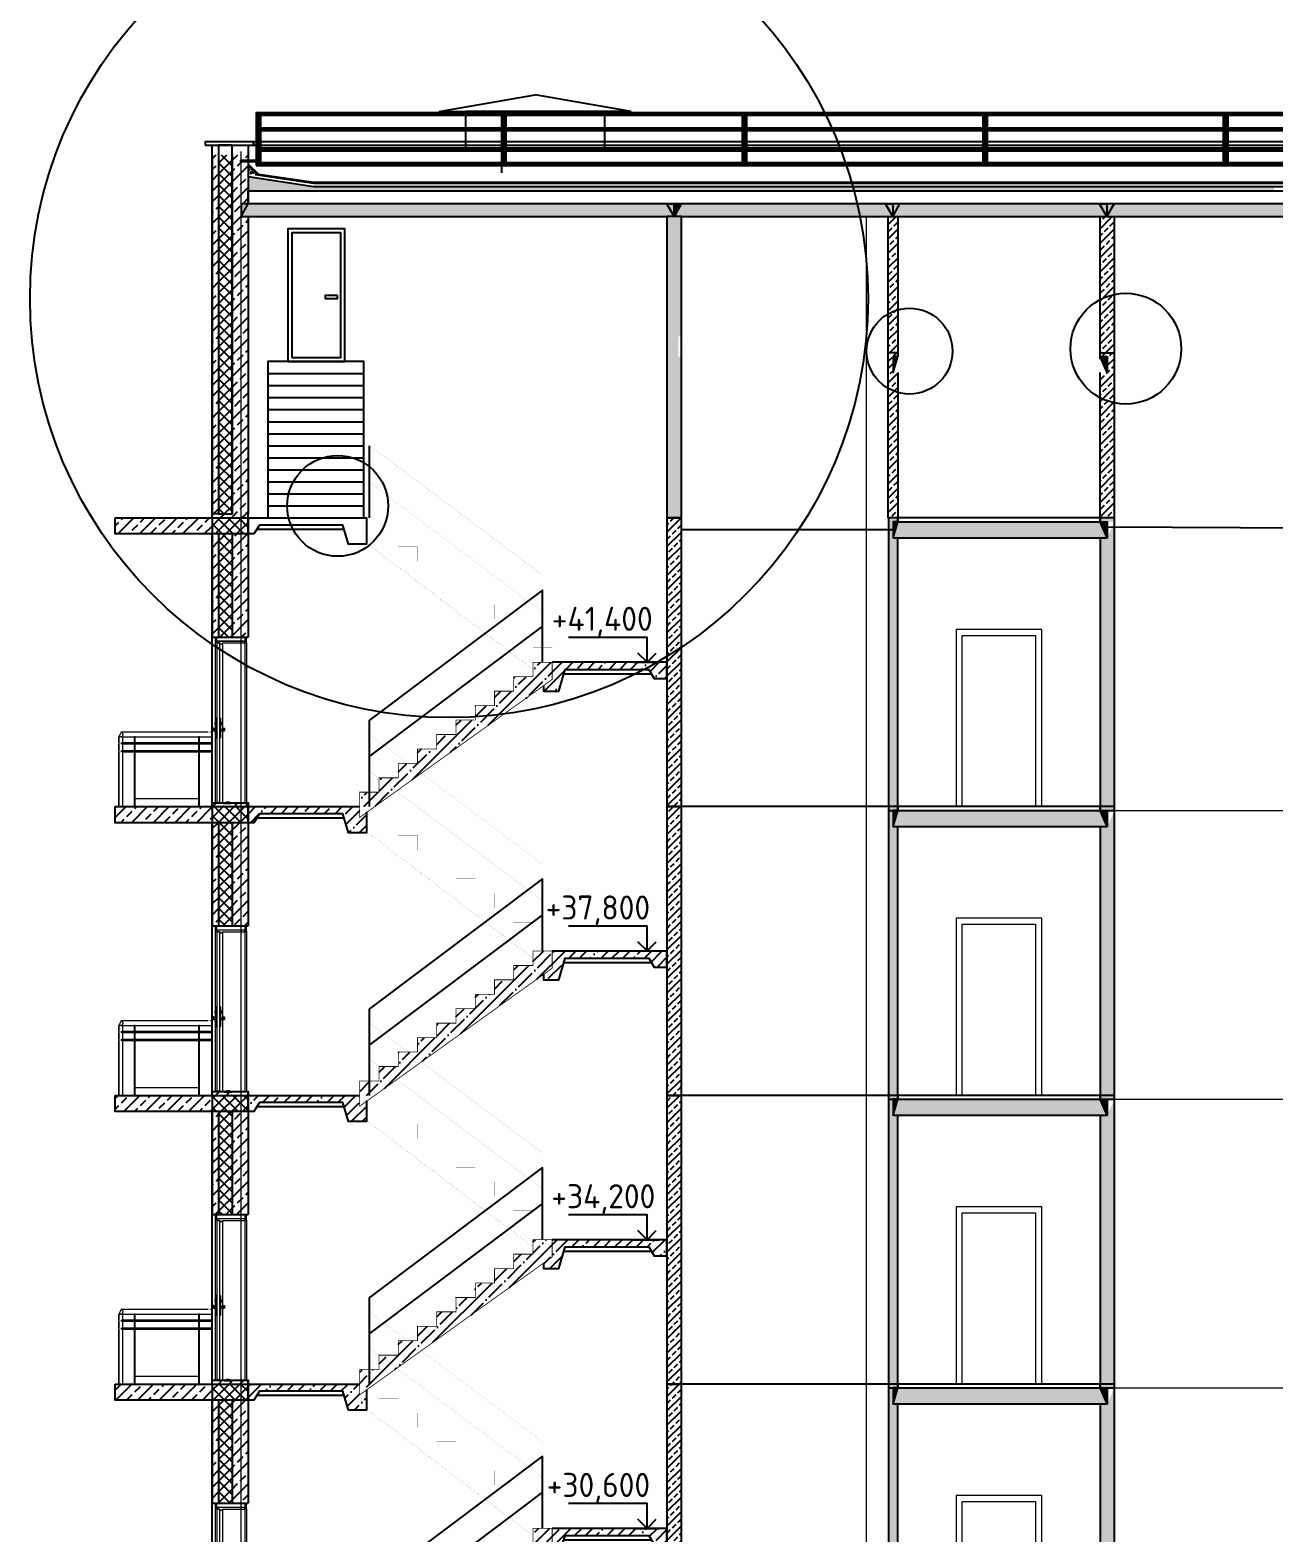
# Model space of a CAD drawing. Header units: millimetres. Extents: x -10163 to 1081624, y -5450 to 417560.
# Drawn here: x 369363 to 384873, y 86977 to 105717 of the extents above; entities that cross this region are included whole.
import ezdxf

# ---------------------------------------------------------------- set-up
doc = ezdxf.new("R2010")
doc.units = ezdxf.units.MM
doc.linetypes.add('Штрих-пунктир', pattern=[24, 20, -1.5, 1, -1.5])
for name, color, linetype in [('0разрез', 7, 'Continuous'), ('0шибки', 220, 'Continuous'), ('Выноски', 130, 'Continuous'), ('Кровля', 92, 'Continuous'), ('Оси 2', 253, 'Continuous'), ('Перекрытия', 100, 'Continuous'), ('разрез', 40, 'Continuous'), ('Стены1', 120, 'Continuous'), ('Фундаменты', 40, 'Continuous')]:
    doc.layers.add(name, color=color, linetype=linetype)
for name, color, linetype, lineweight in [('A-DOOR', 250, 'Continuous', 9), ('A-DOOR-FRAM', 250, 'Continuous', 18), ('Балясины', 7, 'Continuous', 9), ('Верхние поручни', 7, 'Continuous', 9), ('Ограждение', 7, 'Continuous', 9), ('Поручни', 250, 'Continuous', 18)]:
    doc.layers.add(name, color=color, linetype=linetype, lineweight=lineweight)
doc.layers.add('Двери', color=100, linetype='Continuous', plot=False)
doc.styles.add('ГОСТ', font='GOST Common.ttf', dxfattribs={"height": 400})
pattern_1 = [(45, (0, 119.926), (-11.22532015, 11.22532015), [])]

# ---------------------------------------------------------------- blocks, each defined once
blk = doc.blocks.new('Дверь-Наружная-Двойная-Полное остекление-Деревянный_фасад - 1500 x 2000 мм-347512-Сечение 0')
at = {"layer": 'A-DOOR'}
for p, q in [((-10994, 2071), (-10994, 2006)), ((-10974, 2071), (-10994, 2071)), ((-10974, 2025), (-10974, 2071)), ((-10624, 2071), (-10624, 2025)), ((-10604, 2071), (-10624, 2071)), ((-10604, 2006), (-10604, 2071)), ((-10994, 2006), (-10974, 2006)), ((-10994, 2006), (-10994, 1012)), ((-10974, 2006), (-10974, 2019)), ((-10624, 2019), (-10624, 2006)), ((-10624, 2006), (-10604, 2006)), ((-10604, 2006), (-10604, 0)), ((-11034, 937), (-11034, 939)), ((-11014, 939), (-11034, 939)), ((-11014, 939), (-11014, 937)), ((-10994, 1005), (-10994, 1012)), ((-10994, 1012), (-10984, 1012)), ((-10984, 1005), (-10994, 1005)), ((-10994, 997), (-10994, 1005)), ((-10994, 989), (-10994, 997)), ((-10994, 989), (-10984, 989)), ((-10994, 982), (-10994, 989)), ((-10984, 982), (-10994, 982)), ((-10994, 982), (-10994, 922)), ((-10974, 1064), (-10984, 1064)), ((-10984, 1039), (-10984, 1064)), ((-10984, 844), (-10984, 1039)), ((-10929, 1064), (-10939, 1064)), ((-10929, 1064), (-10929, 1039)), ((-10929, 1039), (-10929, 844)), ((-10929, 1012), (-10919, 1012)), ((-10929, 982), (-10919, 982)), ((-10919, 1012), (-10919, 982)), ((-10899, 937), (-10899, 939)), ((-10899, 939), (-10879, 939)), ((-10879, 939), (-10879, 937)), ((-11034, 927), (-11034, 937)), ((-11014, 937), (-11034, 937)), ((-11034, 914), (-11034, 927)), ((-11014, 927), (-11034, 927)), ((-11034, 906), (-11034, 914)), ((-11034, 914), (-11014, 914)), ((-11034, 906), (-11014, 906)), ((-11014, 937), (-11014, 927)), ((-11014, 927), (-11014, 914)), ((-10984, 922), (-11014, 922)), ((-11014, 914), (-11014, 912)), ((-11014, 912), (-11014, 914)), ((-11014, 912), (-11014, 911)), ((-11014, 911), (-11014, 912)), ((-11014, 910), (-11014, 909)), ((-11014, 909), (-11014, 910)), ((-11014, 908), (-11014, 907)), ((-11014, 907), (-11014, 907)), ((-11014, 906), (-10984, 906)), ((-10994, 907), (-10994, 0)), ((-10984, 819), (-10984, 844)), ((-10984, 819), (-10974, 819)), ((-10939, 819), (-10929, 819)), ((-10899, 922), (-10929, 922)), ((-10929, 906), (-10899, 906)), ((-10929, 844), (-10929, 819)), ((-10899, 927), (-10899, 937)), ((-10899, 937), (-10879, 937)), ((-10899, 914), (-10899, 927)), ((-10899, 927), (-10879, 927)), ((-10899, 912), (-10899, 914)), ((-10899, 914), (-10879, 914)), ((-10899, 914), (-10899, 912)), ((-10899, 911), (-10899, 912)), ((-10899, 912), (-10899, 911)), ((-10899, 909), (-10899, 910)), ((-10899, 910), (-10899, 909)), ((-10899, 907), (-10899, 908)), ((-10899, 907), (-10899, 907)), ((-10899, 906), (-10879, 906)), ((-10879, 937), (-10879, 927)), ((-10879, 927), (-10879, 914)), ((-10879, 914), (-10879, 906)), ((-10856, 15), (-10882, 0)), ((-10821, 15), (-10856, 15)), ((-10796, 0), (-10821, 15)), ((-10882, 0), (-10796, 0))]:
    blk.add_line(p, q, dxfattribs=at)
at = {"layer": 'A-DOOR', "lineweight": 18}
for p, q in [((-10974, 2000), (-10974, 15)), ((-10939, 2000), (-10974, 2000)), ((-10939, 15), (-10939, 2000)), ((-10974, 15), (-10939, 15))]:
    blk.add_line(p, q, dxfattribs=at)
at = {"layer": 'A-DOOR-FRAM'}
for p, q in [((-10974, 2019), (-10974, 2025)), ((-10974, 2025), (-10624, 2025)), ((-10624, 2019), (-10974, 2019)), ((-10974, 2019), (-10974, 2000)), ((-10974, 2000), (-10939, 2000)), ((-10939, 2000), (-10939, 1987)), ((-10939, 1987), (-10904, 1987)), ((-10904, 1987), (-10904, 2000)), ((-10904, 2000), (-10624, 2000)), ((-10624, 2025), (-10624, 2019)), ((-10624, 2000), (-10624, 2019))]:
    blk.add_line(p, q, dxfattribs=at)
at = {"layer": 'A-DOOR-FRAM', "lineweight": 9}
for p, q in [((-10904, 1987), (-10904, 922)), ((-10624, 2000), (-10624, 0)), ((-10904, 907), (-10904, 0)), ((-10974, 15), (-10974, 0)), ((-10939, 15), (-10939, 0))]:
    blk.add_line(p, q, dxfattribs=at)
blk = doc.blocks.new('Ограждение - 50 x 12 мм-319649-Сечение 0')
at = {"layer": 'Балясины'}
for p, q in [((-12146, 4400), (-12146, 4470)), ((-12101, 4470), (-12146, 4470)), ((-12146, 4300), (-12146, 4380)), ((-12096, 4470), (-12101, 4470)), ((-12101, 4470), (-12101, 3600)), ((-12096, 4400), (-12096, 4470)), ((-12096, 4300), (-12096, 4380)), ((-12146, 3600), (-12146, 4280)), ((-12096, 3600), (-12096, 4280))]:
    blk.add_line(p, q, dxfattribs=at)
blk = doc.blocks.new('Ограждение - 50 x 12 мм-V30-Сечение 0')
at = {"layer": 'Балясины'}
for p, q in [((-11942, 4470), (-11954, 4470)), ((-11954, 4470), (-11954, 3600)), ((-11942, 3600), (-11942, 4470))]:
    blk.add_line(p, q, dxfattribs=at)
blk = doc.blocks.new('Ограждение - 800 мм-V31-Сечение 0')
at = {"layer": 'Балясины'}
blk.add_line((-11942, 3700), (-11154, 3700), dxfattribs=at)
blk = doc.blocks.new('Ограждение - Ограждение-356374-Сечение 0')
for p, q in [((-12120, 40530), (-12146, 40470)), ((-12146, 40470), (-12146, 39600))]:
    blk.add_line(p, q)
at = {"layer": 'Верхние поручни'}
for p, q in [((-11034, 40530), (-12120, 40530)), ((-11007, 40530), (-11014, 40530)), ((-10994, 40530), (-10998, 40530)), ((-12120, 40470), (-10994, 40470))]:
    blk.add_line(p, q, dxfattribs=at)
for points, knots in [([(-12095, 40500), (-12095, 40502), (-12095, 40506), (-12096, 40510), (-12097, 40513), (-12099, 40515), (-12100, 40518), (-12101, 40519), (-12102, 40521), (-12103, 40522), (-12104, 40523), (-12105, 40524), (-12106, 40525), (-12108, 40526), (-12110, 40527), (-12111, 40528), (-12113, 40529), (-12115, 40529), (-12117, 40530), (-12120, 40530), (-12122, 40530), (-12123, 40530), (-12124, 40530)], [0, 0, 0, 0, 0.0555556, 0.0833333, 0.1111111, 0.1388889, 0.1666667, 0.1944444, 0.2083333, 0.2222222, 0.2361111, 0.25, 0.2777778, 0.3055556, 0.3333333, 0.3611111, 0.3888889, 0.4166667, 0.4444444, 0.5, 0.5277778, 0.5506367, 0.5506367, 0.5506367, 0.5506367]), ([(-12124, 40470), (-12123, 40470), (-12121, 40470), (-12119, 40470), (-12117, 40470), (-12115, 40471), (-12113, 40471), (-12112, 40472), (-12110, 40472), (-12109, 40473), (-12108, 40474), (-12107, 40475), (-12105, 40476), (-12104, 40478), (-12103, 40478), (-12103, 40479), (-12101, 40480), (-12100, 40482), (-12098, 40485), (-12098, 40487), (-12097, 40488), (-12096, 40491), (-12095, 40495), (-12095, 40498), (-12095, 40500)], [0.4497023, 0.4497023, 0.4497023, 0.4497023, 0.5, 0.5277778, 0.5555556, 0.5833333, 0.6111111, 0.6388889, 0.6527778, 0.6666667, 0.6875, 0.7083333, 0.75, 0.7708333, 0.7760417, 0.78125, 0.7916667, 0.8333333, 0.875, 0.8854167, 0.8958333, 0.9166667, 0.9583333, 1, 1, 1, 1])]:
    blk.add_open_spline(points, degree=3, knots=knots, dxfattribs=at)
at = {"layer": 'Поручни', "color": 7, "lineweight": 9}
for p, q in [((-12114, 40380), (-12114, 40400)), ((-12114, 40280), (-12114, 40300)), ((-12098, 40400), (-11954, 40400)), ((-11954, 40380), (-12098, 40380)), ((-12098, 40300), (-11954, 40300)), ((-11942, 40400), (-11154, 40400)), ((-11154, 40380), (-11942, 40380)), ((-11942, 40300), (-11154, 40300)), ((-11142, 40400), (-10994, 40400)), ((-10994, 40380), (-11142, 40380)), ((-11142, 40300), (-10994, 40300)), ((-11954, 40280), (-12098, 40280)), ((-11154, 40280), (-11942, 40280)), ((-10994, 40280), (-11142, 40280))]:
    blk.add_line(p, q, dxfattribs=at)
for name, p in [('Ограждение - 50 x 12 мм-319649-Сечение 0', (0, 36000)), ('Ограждение - 50 x 12 мм-V30-Сечение 0', (0, 36000)), ('Ограждение - 50 x 12 мм-V30-Сечение 0', (800, 36000)), ('Ограждение - 800 мм-V31-Сечение 0', (0, 36000))]:
    blk.add_blockref(name, p)
blk = doc.blocks.new('типовой')
h = blk.add_hatch()
h.set_pattern_fill('ANSI33', color=256, scale=30)
h.paths.add_polyline_path([(371633, 63633), (370424, 63633), (370424, 63433), (371633, 63433)])
h = blk.add_hatch()
h.set_pattern_fill('ANSI33', color=256, scale=30)
h.paths.add_polyline_path([(372083, 63682), (371633, 63682), (371633, 63633), (372083, 63633)])
h = blk.add_hatch()
h.set_pattern_fill('ANSI37', color=256, scale=30)
h.paths.add_polyline_path([(372083, 63633), (371633, 63633), (371633, 63433), (372083, 63433)])
h.paths.add_polyline_path([(371883, 63433), (371713, 63433), (371713, 63078), (371713, 62146), (371883, 62146)])
h = blk.add_hatch()
h.set_pattern_fill('ANSI33', color=256, scale=20)
h.paths.add_polyline_path([(377485, 63633), (377305, 63633), (377305, 60033), (377485, 60033)])
h = blk.add_hatch()
h.set_pattern_fill('ANSI36', color=256, scale=20)
h.paths.add_polyline_path([(382705, 63586), (380185, 63586), (380125, 63386), (382795, 63386)])
h.paths.add_polyline_path([(380185, 63386), (380125, 63386), (380125, 63586), (380185, 63586), (380185, 63633), (380065, 63633), (380065, 59986), (380185, 59986)])
h.paths.add_polyline_path([(382885, 63586), (382795, 63386), (382705, 63386), (382705, 59986), (382885, 59986)])
h.paths.add_polyline_path([(388285, 63386), (388195, 63386), (388105, 63586), (388105, 59986), (388285, 59986)])
h.paths.add_polyline_path([(388285, 63586), (388285, 63633), (388105, 63633), (388105, 63586), (388195, 63586)])
h.paths.add_polyline_path([(382885, 63586), (382885, 63633), (382705, 63633), (382705, 63586), (382795, 63586)])
h = blk.add_hatch()
h.set_pattern_fill('AR-SAND', color=256, scale=0.1)
h.set_pattern_definition([(37.5, (330, 0), (-0.16000313, 4.894132373), [0, -3.8608, 0, -4.318, 0, -4.1275]), (7.5, (330, 0), (4.49523283, 7.16825101), [0, -2.0828, 0, -3.4798, 0, -1.3335]), (327.5, (326.876, 0), (7.909923702, 0.014371847), [0, -1.27, 0, -4.572, 0, -5.969]), (317.5, (326.876, 0), (7.63556452, 2.22929323), [0, -0.635, 0, -2.9972, 0, -3.429])])
h.paths.add_polyline_path([(380185, 63586), (380125, 63586), (380125, 63386)])
h = blk.add_hatch()
h.set_pattern_fill('AR-SAND', color=256, scale=0.1)
h.paths.add_polyline_path([(382795, 63586), (382705, 63586), (382795, 63386)])
h = blk.add_hatch()
h.set_pattern_fill('ANSI33', color=256, scale=30)
h.paths.add_polyline_path([(371713, 63433), (371633, 63433), (371633, 62146), (371713, 62146), (371713, 63133)])
h.paths.add_polyline_path([(372083, 63433), (371883, 63433), (371883, 62146), (372083, 62146)])
h = blk.add_hatch()
h.set_pattern_fill('ANSI35', color=256, scale=30)
h.paths.add_polyline_path([(375874, 61619), (375874, 61833), (375634, 61833), (375634, 61653), (375394, 61653), (375394, 61473), (375154, 61473), (375154, 61293), (374914, 61293), (374914, 61113), (374674, 61113), (374674, 60933), (374434, 60933), (374434, 60753), (374194, 60753), (374194, 60573), (373954, 60573), (373954, 60393), (373714, 60393), (373714, 60213), (373474, 60213), (373474, 60033), (373557, 60033), (373557, 59959)])
h.paths.add_polyline_path([(377305, 61833), (375874, 61833), (375874, 61619), (375765, 61541), (375765, 61474), (375957, 61474), (376037, 61745), (377077, 61745), (377146, 61633), (377305, 61633)])
h.paths.add_polyline_path([(373474, 60033), (372083, 60033), (372083, 59833), (372153, 59833), (372223, 59945), (373262, 59945), (373332, 59707), (373557, 59707), (373557, 59959), (373474, 59899)])
h = blk.add_hatch()
h.set_pattern_fill('AR-SAND', color=256, scale=0.1)
h.set_pattern_definition([(37.5, (330, -3600), (-0.16000313, 4.894132373), [0, -3.8608, 0, -4.318, 0, -4.1275]), (7.5, (330, -3600), (4.49523283, 7.16825101), [0, -2.0828, 0, -3.4798, 0, -1.3335]), (327.5, (326.876, -3600), (7.909923702, 0.014371847), [0, -1.27, 0, -4.572, 0, -5.969]), (317.5, (326.876, -3600), (7.63556452, 2.22929323), [0, -0.635, 0, -2.9972, 0, -3.429])])
h.paths.add_polyline_path([(380185, 59986), (380125, 59986), (380125, 59786)])
h = blk.add_hatch()
h.set_pattern_fill('AR-SAND', color=256, scale=0.1)
h.set_pattern_definition([(37.5, (0, -3600), (-0.16000313, 4.894132373), [0, -3.8608, 0, -4.318, 0, -4.1275]), (7.5, (0, -3600), (4.49523283, 7.16825101), [0, -2.0828, 0, -3.4798, 0, -1.3335]), (327.5, (-3.124, -3600), (7.909923702, 0.014371847), [0, -1.27, 0, -4.572, 0, -5.969]), (317.5, (-3.124, -3600), (7.63556452, 2.22929323), [0, -0.635, 0, -2.9972, 0, -3.429])])
h.paths.add_polyline_path([(382795, 59986), (382705, 59986), (382795, 59786)])
at = {"ltscale": 10}
for p, q in [((373594, 63633), (373594, 64533)), ((377305, 63633), (377305, 60033)), ((375754, 62733), (373594, 61113)), ((375754, 61833), (375754, 62733)), ((375754, 62283), (373594, 60663)), ((375754, 61833), (375754, 62283)), ((376020, 61689), (377111, 61689)), ((373594, 60213), (373594, 61113)), ((373594, 60213), (373594, 60663)), ((373279, 59889), (372188, 59889))]:
    blk.add_line(p, q, dxfattribs=at)
for p, q in [((371633, 63633), (371633, 63433)), ((372083, 63633), (372083, 63682)), ((382795, 63386), (382705, 63586)), ((371633, 60033), (371633, 59833)), ((371633, 60033), (372083, 60033)), ((372083, 60033), (372083, 59833)), ((380065, 60033), (377485, 60033)), ((372083, 59833), (371633, 59833))]:
    blk.add_line(p, q)
at = {"lineweight": 9}
blk.add_line((382885, 59986), (388105, 59986), dxfattribs=at)
at = {"ltscale": 10}
for points, const_width in [([(375754, 62013), (375754, 62913), (373594, 64533), (373594, 63633)], 1), ([(375754, 62463), (373594, 64083)], 1), ([(375874, 61833), (375874, 62013), (375634, 62013), (375634, 62193), (375394, 62193), (375394, 62373), (375154, 62373), (375154, 62553), (374914, 62553), (374914, 62733), (374674, 62733), (374674, 62913), (374434, 62913), (374434, 63093), (374194, 63093), (374194, 63273), (373954, 63273), (373954, 63453), (373714, 63453), (373714, 63633), (373474, 63633)], 1), ([(373557, 63322), (375634, 61743)], 1), ([(373594, 60213), (373594, 61113), (375754, 62733), (375754, 61833)], 10), ([(373594, 60663), (375754, 62283)], 10), ([(373474, 60033), (373474, 59899), (375874, 61619), (375874, 61833)], 10), ([(375765, 61541), (375765, 61474), (375957, 61474), (376020, 61689)], 1)]:
    blk.add_lwpolyline(points, dxfattribs=dict(at, const_width=const_width))
for points in [[(370424, 63633), (372083, 63633), (372083, 63433), (370424, 63433)], [(370424, 60033), (372083, 60033), (372083, 59833), (370424, 59833)]]:
    blk.add_lwpolyline(points, close=True, dxfattribs=at)
for points in [[(380185, 63586), (380125, 63586), (380125, 63386), (380185, 63586)], [(382705, 63586), (382795, 63586), (382795, 63386), (382705, 63586)], [(380185, 59986), (380125, 59986), (380125, 59786), (380185, 59986)], [(382705, 59986), (382795, 59986), (382795, 59786), (382705, 59986)]]:
    blk.add_lwpolyline(points)
blk.add_lwpolyline([(373474, 60033, 10, 10, 0), (373474, 60213, 10, 10, 0), (373714, 60213, 10, 10, 0), (373714, 60393, 10, 10, 0), (373954, 60393, 10, 10, 0), (373954, 60573, 10, 10, 0), (374194, 60573, 10, 10, 0), (374194, 60753, 10, 10, 0), (374434, 60753, 10, 10, 0), (374434, 60933, 10, 10, 0), (374674, 60933, 10, 10, 0), (374674, 61113, 10, 10, 0), (374914, 61113, 10, 10, 0), (374914, 61293, 10, 10, 0), (375154, 61293, 10, 10, 0), (375154, 61473, 10, 10, 0), (375394, 61473, 10, 10, 0), (375394, 61653, 10, 10, 0), (375634, 61653, 10, 10, 0), (375634, 61833, 10, 10, 0), (375874, 61833, 0, 0, 0)], format="xyseb", dxfattribs=at)
at = {"layer": 'Двери', "lineweight": 9}
for p, q in [((380911, 62243), (380911, 60033)), ((381978, 62243), (380911, 62243)), ((380911, 62243), (380911, 60033)), ((381978, 62243), (380911, 62243)), ((381978, 60033), (381978, 62243)), ((381978, 60033), (381978, 62243)), ((380987, 60033), (380987, 62167)), ((380987, 62167), (381902, 62167)), ((380987, 60033), (380987, 62167)), ((380987, 62167), (381902, 62167)), ((381902, 62167), (381902, 60033)), ((381902, 62167), (381902, 60033))]:
    blk.add_line(p, q, dxfattribs=at)
at = {"layer": 'Перекрытия'}
for points in [[(380185, 63586), (382705, 63586), (382705, 63633), (380185, 63633)], [(380185, 59986), (382705, 59986), (382705, 60033), (380185, 60033)], [(380185, 59986), (382705, 59986), (382705, 60033), (380185, 60033)]]:
    blk.add_lwpolyline(points, close=True, dxfattribs=at)
for points in [[(380485, 63586), (382795, 63586)], [(380125, 63386), (382795, 63386), (382795, 63386)], [(380125, 59786), (382795, 59786), (382795, 59786)]]:
    blk.add_lwpolyline(points, dxfattribs=at)
at = {"layer": 'Перекрытия', "ltscale": 10}
for points in [[(375765, 61541), (375765, 61474), (375957, 61474), (376037, 61745), (377077, 61745), (377146, 61633), (377305, 61633), (377305, 61833), (375874, 61833)], [(373557, 59967), (373557, 59707), (373332, 59707), (373262, 59945), (372223, 59945), (372153, 59833), (372083, 59833), (372083, 60033), (373474, 60033)]]:
    blk.add_lwpolyline(points, dxfattribs=at)
at = {"layer": 'разрез'}
for p, q in [((371633, 63433), (371633, 63069)), ((371713, 63433), (371713, 63078)), ((371883, 63433), (371883, 62146)), ((372083, 63433), (372083, 62146)), ((371633, 63133), (371633, 62146)), ((371713, 63133), (371713, 62146))]:
    blk.add_line(p, q, dxfattribs=at)
at = {"layer": 'Стены1'}
for points in [[(371633, 63633), (371633, 63682)], [(377485, 63633), (377485, 63633), (377305, 63633), (377305, 60033), (377485, 60033), (377485, 63633)], [(380065, 63633), (380065, 59986), (380185, 59986), (380185, 63386)], [(380185, 63633), (380065, 63633)], [(380185, 63586), (380185, 63633)], [(382705, 63633), (382705, 63586)], [(382885, 63633), (382705, 63633)], [(382705, 63386), (382705, 59986), (382885, 59986), (382885, 63633)], [(371633, 60074), (371633, 63433)], [(371633, 60033), (371633, 60082)], [(371633, 60082), (372083, 60082), (372083, 60033)]]:
    blk.add_lwpolyline(points, dxfattribs=at)
at = {"layer": 'Фундаменты'}
blk.add_lwpolyline([(371633, 62146), (372083, 62146)], dxfattribs=at)
at = {"layer": 'Двери', "lineweight": 18}
blk.add_blockref('Дверь-Наружная-Двойная-Полное остекление-Деревянный_фасад - 1500 x 2000 мм-347512-Сечение 0', (382667, 60074), dxfattribs=at)
at = {"layer": 'Ограждение'}
blk.add_blockref('Ограждение - Ограждение-356374-Сечение 0', (382617, 20433), dxfattribs=at)
blk = doc.blocks.new('размер')
at = {"layer": 'Выноски'}
for points in [[(0, 0), (0, 311), (980, 311)], [(168, 0), (-151, 0)], [(0, 0), (-114, 114)], [(0, 0), (114, 114)]]:
    blk.add_lwpolyline(points, dxfattribs=at)

msp = doc.modelspace()

# ---------------------------------------------------------------- hatches: boundary and pattern name
h = msp.add_hatch()
h.set_pattern_fill('AR-SAND', color=256, scale=0.1)
h.paths.add_polyline_path([(372083.481, 103550.748), (372083.481, 103550.757), (371994.558, 103550.757), (371994.558, 103392.407)])
h.paths.add_polyline_path([(377393.487, 103550.757), (377303.632, 103550.757), (377393.487, 103390.757)])
h.paths.add_polyline_path([(380119.13, 103550.757), (380029.275, 103550.757), (380119.13, 103390.757)])
h.paths.add_polyline_path([(380208.985, 103550.757), (380119.13, 103550.757), (380119.13, 103390.757)])
h.paths.add_polyline_path([(382789.129, 103550.757), (382699.268, 103550.757), (382789.123, 103390.757), (382789.129, 103390.757)])
h.paths.add_polyline_path([(382878.99, 103550.757), (382789.129, 103550.757), (382789.129, 103390.757), (382789.135, 103390.757)])
h.paths.add_polyline_path([(388188.985, 103551.016), (388104.558, 103551.016), (388104.558, 103550.757), (388104.558, 103541.092), (388188.985, 103390.757), (388188.985, 103390.757)])
h.paths.add_polyline_path([(382794.558, 56180.575), (382794.558, 56380.833), (382704.558, 56380.833)])
h = msp.add_hatch()
h.set_pattern_fill('AR-SAND', color=256, scale=0.1)
h.set_pattern_definition([(37.5, (330, 38059.013), (-0.16000313, 4.894132373), [0, -3.8608, 0, -4.318, 0, -4.1275]), (7.5, (330, 38059.013), (4.49523283, 7.16825101), [0, -2.0828, 0, -3.4798, 0, -1.3335]), (327.5, (326.876, 38059.013), (7.909923702, 0.014371847), [0, -1.27, 0, -4.572, 0, -5.969]), (317.5, (326.876, 38059.013), (7.63556452, 2.22929323), [0, -0.635, 0, -2.9972, 0, -3.429])])
h.paths.add_polyline_path([(380184.558, 101645.022), (380124.558, 101645.022), (380124.558, 101444.764)])
h = msp.add_hatch()
h.set_pattern_fill('AR-SAND', color=256, scale=0.1)
h.set_pattern_definition([(37.5, (1e-10, 38059.013), (-0.16000313, 4.894132373), [0, -3.8608, 0, -4.318, 0, -4.1275]), (7.5, (1e-10, 38059.013), (4.49523283, 7.16825101), [0, -2.0828, 0, -3.4798, 0, -1.3335]), (327.5, (-3.124, 38059.013), (7.909923702, 0.014371847), [0, -1.27, 0, -4.572, 0, -5.969]), (317.5, (-3.124, 38059.013), (7.63556452, 2.22929323), [0, -0.635, 0, -2.9972, 0, -3.429])])
h.paths.add_polyline_path([(382794.558, 101444.764), (382794.558, 101645.022), (382704.558, 101645.022)])
at = {"layer": '0разрез'}
h = msp.add_hatch(dxfattribs=at)
h.set_pattern_fill('ANSI33', color=256, scale=30)
h.paths.add_polyline_path([(371713.481, 104160.959), (371633.481, 104160.959), (371633.481, 99682.432), (371713.481, 99682.432)])
h.paths.add_polyline_path([(371993.487, 103550.757), (372080.352, 103550.757), (372080.048, 104160.959), (371883.481, 104160.959), (371883.481, 99682.432), (372082.278, 99682.432), (372080.431, 103390.503), (371993.487, 103390.499)])
h = msp.add_hatch(dxfattribs=at)
h.set_pattern_fill('ANSI37', color=256, scale=30)
h.paths.add_polyline_path([(371883.481, 104160.959), (371713.481, 104160.959), (371713.481, 99682.432), (371883.481, 99682.432)])
at = {"layer": '0разрез', "lineweight": 5}
h = msp.add_hatch(dxfattribs=at)
h.set_pattern_fill('GRAVEL', color=256, scale=5)
h.set_pattern_definition([(228.0127875, (-4121.286, -3729.098), (-1016.00000008, -1142.99999993), [17.08607, -1691.52418]), (184.969741, (-4132.7156, -3741.7976), (1523.9999994, 127.000007235), [29.320236, -2902.702445]), (132.510447, (-4161.9256, -3744.3376), (1270.00000054, -1396.99999951), [20.674076, -2046.73614]), (267.273689, (-4211.4556, -3776.0876), (127.00000027, 2539.99999999), [26.700226, -2643.32187]), (292.8336542, (-4212.7256, -3802.7576), (-635.00000005, 1523.99999998), [26.181685, -2591.990387]), (357.273689, (-4202.5656, -3826.8876), (-2539.99999999, 127.00000027), [26.700226, -2643.32187]), (37.6942405, (-4175.8956, -3828.1576), (-1650.999999927, -1270.000000095), [35.309683, -3495.655766]), (72.2553284, (-4147.9556, -3806.5676), (889.00000024, 2793.999999924), [33.335976, -3300.26283]), (121.4295656, (-4137.7956, -3774.8176), (-1016.00000014, 1650.99999991), [26.79065, -2652.277285]), (175.2363583, (-4151.766, -3751.958), (1396.99999998, -127.00000022), [30.585664, -1498.696848]), (222.3974378, (-4182.2456, -3749.4176), (-1523.99999995, -1397.000000053), [39.553896, -3915.838626]), (138.814075, (-4085.726, -3777.358), (-888.99999995, 762.00000006), [13.500227, -1336.52829]), (171.4692344, (-4095.8856, -3768.4676), (1651.00000004, -253.99999971), [25.6841, -2542.73195]), (225, (-4121.29, -3764.66), (-2e-14, -127), [17.960467, -161.644655]), (203.1985905, (-4130.176, -3749.418), (635, 253.99999996), [9.672066, -957.53112]), (291.8014095, (-4139.066, -3753.228), (-127, 381), [13.67828, -670.23765]), (30.9637565, (-4133.986, -3765.928), (381, 254), [22.215983, -718.314908]), (161.565051, (-4114.936, -3754.498), (254, -127), [16.064357, -385.544906]), (16.3895403, (-4212.7256, -3753.2276), (1270, 381), [22.5044, -2227.941334]), (70.346176, (-4191.136, -3746.878), (-508.00000005, -1396.99999998), [18.879947, -1869.110784]), (293.1985905, (-4114.936, -3729.098), (-253.99999996, 635), [19.344005, -947.85918]), (343.6104597, (-4107.3156, -3746.8776), (-1270.00000003, 380.99999991), [22.5044, -2227.941334]), (339.4439548, (-4212.726, -3831.968), (-635, 254), [21.70176, -1063.386716]), (294.7751406, (-4192.406, -3839.588), (-635.00000076, 1396.99999966), [18.183606, -1800.17967]), (66.8014095, (-4113.666, -3856.098), (253.99999996, 635), [19.344005, -947.85918]), (17.3540246, (-4106.0456, -3838.3176), (-1650.99999997, -508.0000001), [21.289137, -2107.6188]), (69.4439548, (-4175.896, -3856.098), (-254, -635), [10.85088, -1074.237596]), (101.3099325, (-4121.286, -3856.098), (-127, 508), [6.47573, -641.09975]), (165.9637565, (-4122.556, -3849.748), (381, -127), [26.181685, -497.45273]), (186.009006, (-4147.9556, -3843.3976), (1269.99999999, 127.00000007), [24.26335, -2402.068243]), (303.690068, (-4133.986, -3777.358), (-127, 254), [18.316194, -439.58882]), (353.1572266, (-4123.8256, -3792.5976), (2159.000000013, -253.99999989), [31.97784, -3165.800453]), (60.945396, (-4092.076, -3796.408), (-508, -889), [13.07541, -1294.469616]), (90, (-4085.73, -3784.98), (-127, 127), [7.62, -119.38]), (120.2564372, (-4150.496, -3839.588), (507.99999994, -889.00000004), [17.64335, -1746.69704]), (48.0127875, (-4159.386, -3824.348), (1016.00000008, 1142.99999993), [34.172144, -1674.43811]), (0, (-4136.53, -3798.95), (127, 127), [33.02, -93.98]), (325.3048465, (-4103.506, -3798.9476), (1270.00000048, -888.99999931), [20.08048, -1987.965836]), (254.054604, (-4086.996, -3810.378), (-127, -508), [18.491454, -906.0825]), (207.6459754, (-4092.0756, -3828.1576), (-2413.00000009, -1269.99999983), [30.107255, -2980.62322]), (175.4260787, (-4118.7456, -3842.1276), (-1651, 127), [31.851473, -3153.292323])])
h.paths.add_polyline_path([(377923.487, 103766.857), (372896.904, 103766.857), (372083.487, 103889.335), (372083.487, 103740.643), (372083.487, 103710.757), (377923.487, 103710.757)])
at = {"layer": '0разрез'}
h = msp.add_hatch(dxfattribs=at)
h.set_pattern_fill('GRAVEL', color=256, scale=5)
h.paths.add_polyline_path([(384872.981, 103766.157), (377924.536, 103766.157), (377924.536, 103710.757), (384872.981, 103710.757)])
h = msp.add_hatch(dxfattribs=at)
h.set_pattern_fill('ANSI33', color=256, scale=20)
h.paths.add_polyline_path([(377303.632, 103550.757), (372083.487, 103550.757), (371994.558, 103392.407), (371994.558, 103390.499), (377304.558, 103390.757), (377393.487, 103390.757)])
h.paths.add_polyline_path([(380034.703, 103550.757), (377483.342, 103550.757), (377393.487, 103390.757), (377484.558, 103390.757), (388188.985, 103390.757), (388099.13, 103550.757), (382873.557, 103550.757), (382789.13, 103400.422), (382704.703, 103550.757), (380203.557, 103550.757), (380119.13, 103400.422)])
h = msp.add_hatch(dxfattribs=at)
h.set_pattern_fill('AR-SAND', color=256, scale=0.1)
h.paths.add_polyline_path([(377483.342, 103550.757), (377393.487, 103550.757), (377393.487, 103390.757)])
h = msp.add_hatch(dxfattribs=at)
h.set_pattern_fill('ANSI33', color=256, scale=20)
h.paths.add_polyline_path([(377484.558, 103390.757), (377474.059, 103390.757), (377394.558, 103390.757), (377304.558, 103390.757), (377304.558, 99633.121), (377484.558, 99633.121), (377484.558, 101645.022), (377446.18, 101645.022), (377446.18, 101725.917), (377446.18, 101897.569), (377484.558, 101897.569)])
h.paths.add_polyline_path([(390684.558, 101605.281), (390504.558, 101605.281), (390504.558, 99633.121), (390684.558, 99633.121)])
h.paths.add_polyline_path([(393684.558, 101605.281), (393504.558, 101605.281), (393504.558, 99633.121), (393684.558, 99633.121)])
h = msp.add_hatch(dxfattribs=at)
h.set_pattern_fill('ANSI33', color=256, scale=20)
h.paths.add_polyline_path([(380184.558, 101444.764), (380124.558, 101444.764), (380124.558, 101645.022), (380184.558, 101645.022), (380184.558, 101692.134), (380064.558, 101692.134), (380064.558, 99633.121), (380184.558, 99633.121)])
h.paths.add_polyline_path([(380184.558, 103390.757), (380064.558, 103390.757), (380064.558, 101692.134), (380184.558, 101692.134)])
h.paths.add_polyline_path([(382885.004, 103390.736), (382704.558, 103390.757), (382704.558, 101692.134), (382884.802, 101692.113)])
h.paths.add_polyline_path([(382884.802, 101692.113), (382704.558, 101692.134), (382704.558, 101645.022), (382794.558, 101645.022), (382794.558, 101444.764), (382704.558, 101444.764), (382704.558, 99633.121), (382884.558, 99633.121)])
at = {"layer": 'Кровля', "transparency": 33554559}
h = msp.add_hatch(dxfattribs=at)
h.set_pattern_fill('ANSI31', color=256, scale=5)
h.set_pattern_definition(pattern_1)
h.paths.add_polyline_path([(387976.663, 104685.396), (372241.2, 104685.396), (372241.2, 104654.125), (387976.663, 104654.125)])
h.paths.add_polyline_path([(387976.663, 104494.906), (372241.2, 104494.906), (372241.2, 104463.636), (387976.663, 104463.636)])
h.paths.add_polyline_path([(387976.663, 104243.436), (372241.2, 104243.436), (372241.2, 104212.166), (387976.663, 104212.166)])
h.paths.add_polyline_path([(387976.663, 104057.199), (372241.2, 104057.199), (372241.2, 104025.929), (387976.663, 104025.929)])
h.paths.add_polyline_path([(388035.132, 104685.396), (387976.663, 104685.396), (387976.663, 104025.929), (388035.132, 104025.929), (388035.132, 104074.307), (388009.913, 104074.307), (388009.913, 104093.278), (388035.132, 104093.278)])
h.paths.add_polyline_path([(372241.2, 104685.396), (372182.732, 104685.396), (372182.732, 104093.278), (372207.95, 104093.278), (372207.95, 104074.307), (372182.732, 104074.307), (372182.732, 104025.929), (372241.2, 104025.929), (372241.2, 104057.199)])
h = msp.add_hatch(dxfattribs=at)
h.set_pattern_fill('ANSI31', color=256, scale=5)
h.set_pattern_definition(pattern_1)
h.paths.add_polyline_path([(375301.17, 104654.125), (375241.2, 104654.125), (375241.2, 104494.906), (375301.17, 104494.906)])
h.paths.add_polyline_path([(375301.17, 104463.636), (375241.2, 104463.636), (375241.2, 104321.413), (375301.17, 104321.413)])
h.paths.add_polyline_path([(375301.17, 104212.166), (375241.2, 104212.166), (375241.2, 104057.199), (375301.17, 104057.199)])
h.paths.add_polyline_path([(375301.17, 104280.885), (375241.2, 104280.885), (375241.2, 104243.436), (375301.17, 104243.436)])
h.paths.add_polyline_path([(375301.17, 104321.413), (375241.2, 104321.413), (375241.2, 104280.885), (375301.17, 104280.885)])
h = msp.add_hatch(dxfattribs=at)
h.set_pattern_fill('ANSI31', color=256, scale=5)
h.set_pattern_definition([(45, (3000, 119.926), (-11.22532015, 11.22532015), [])])
h.paths.add_polyline_path([(378301.17, 104654.125), (378241.2, 104654.125), (378241.2, 104494.906), (378301.17, 104494.906)])
h.paths.add_polyline_path([(378301.17, 104463.636), (378241.2, 104463.636), (378241.2, 104321.413), (378301.17, 104321.413)])
h.paths.add_polyline_path([(378301.17, 104212.166), (378241.2, 104212.166), (378241.2, 104057.199), (378301.17, 104057.199)])
h.paths.add_polyline_path([(378301.17, 104280.885), (378241.2, 104280.885), (378241.2, 104243.436), (378301.17, 104243.436)])
h.paths.add_polyline_path([(378301.17, 104321.413), (378241.2, 104321.413), (378241.2, 104280.885), (378301.17, 104280.885)])
h = msp.add_hatch(dxfattribs=at)
h.set_pattern_fill('ANSI31', color=256, scale=5)
h.set_pattern_definition([(45, (6000, 119.926), (-11.22532015, 11.22532015), [])])
h.paths.add_polyline_path([(381301.17, 104654.125), (381241.2, 104654.125), (381241.2, 104494.906), (381301.17, 104494.906)])
h.paths.add_polyline_path([(381301.17, 104463.636), (381241.2, 104463.636), (381241.2, 104321.413), (381301.17, 104321.413)])
h.paths.add_polyline_path([(381301.17, 104212.166), (381241.2, 104212.166), (381241.2, 104057.199), (381301.17, 104057.199)])
h.paths.add_polyline_path([(381301.17, 104280.885), (381241.2, 104280.885), (381241.2, 104243.436), (381301.17, 104243.436)])
h.paths.add_polyline_path([(381301.17, 104321.413), (381241.2, 104321.413), (381241.2, 104280.885), (381301.17, 104280.885)])
h = msp.add_hatch(dxfattribs=at)
h.set_pattern_fill('ANSI31', color=256, scale=5)
h.set_pattern_definition([(45, (9000, 119.926), (-11.22532015, 11.22532015), [])])
h.paths.add_polyline_path([(384301.17, 104654.125), (384241.2, 104654.125), (384241.2, 104494.906), (384301.17, 104494.906)])
h.paths.add_polyline_path([(384301.17, 104463.636), (384241.2, 104463.636), (384241.2, 104321.413), (384301.17, 104321.413)])
h.paths.add_polyline_path([(384301.17, 104212.166), (384241.2, 104212.166), (384241.2, 104057.199), (384301.17, 104057.199)])
h.paths.add_polyline_path([(384301.17, 104280.885), (384241.2, 104280.885), (384241.2, 104243.436), (384301.17, 104243.436)])
h.paths.add_polyline_path([(384301.17, 104321.413), (384241.2, 104321.413), (384241.2, 104280.885), (384301.17, 104280.885)])
at = {"layer": 'Кровля'}
h = msp.add_hatch(color=256, dxfattribs=at)
h.dxf.hatch_style = 1
h.paths.add_polyline_path([(372083.487, 104093.278), (371990.521, 104093.278), (371990.521, 104074.307), (372083.487, 104074.307)])
h.paths.add_polyline_path([(372182.732, 104093.278), (372083.487, 104093.278), (372083.487, 104074.307), (372182.732, 104074.307)])
h.paths.add_polyline_path([(372207.95, 104093.278), (372182.732, 104093.278), (372182.732, 104074.307), (372207.95, 104074.307)])
at = {"layer": 'разрез'}
h = msp.add_hatch(dxfattribs=at)
h.set_pattern_fill('AR-SAND', color=256, angle=45)
h.set_pattern_definition([(82.5, (288174.46, 34927.24), (-35.738135, 33.475349), [0, -38.608, 0, -43.18, 0, -41.275]), (52.5, (288174.46, 34927.24), (-18.901093, 82.473285), [0, -20.828, 0, -34.798, 0, -13.335]), (12.5, (288152.37, 34905.15), (55.829983, 56.033231), [0, -12.7, 0, -45.72, 0, -59.69]), (2.5, (288152.37, 34905.15), (38.22811, 69.75508), [0, -6.35, 0, -29.972, 0, -34.29])])
h.paths.add_polyline_path([(372083.487, 104032.331), (372083.487, 103929.335), (372202.155, 103911.467)])

# ---------------------------------------------------------------- linework, layer by layer
at = {"ltscale": 10}
msp.add_line((373278.766, 99489.001), (372187.825, 99489.001), dxfattribs=at)
for points in [[(372083.487, 103550.757), (371993.487, 103550.757), (371993.487, 103390.499), (372083.487, 103550.757)], [(377303.487, 103551.016), (377393.487, 103551.016), (377393.487, 103390.757), (377303.487, 103551.016)], [(377483.487, 103551.016), (377393.487, 103551.016), (377393.487, 103390.757), (377483.487, 103551.016)], [(380029.13, 103551.016), (380119.13, 103551.016), (380119.13, 103390.757), (380029.13, 103551.016)], [(380209.13, 103551.016), (380119.13, 103551.016), (380119.13, 103390.757), (380209.13, 103551.016)], [(382699.129, 103551.006), (382789.129, 103551.006), (382789.129, 103390.747), (382699.129, 103551.006)], [(382879.129, 103551.006), (382789.129, 103551.006), (382789.129, 103390.747), (382879.129, 103551.006)], [(380184.558, 101645.022), (380124.558, 101645.022), (380124.558, 101444.764), (380184.558, 101645.022)], [(382704.558, 101645.022), (382794.558, 101645.022), (382794.558, 101444.764), (382704.558, 101645.022)]]:
    msp.add_lwpolyline(points)
at = {"layer": '0разрез'}
for p, q in [((372083.487, 103889.335), (372083.487, 103740.643)), ((372083.487, 103889.335), (372896.904, 103766.857)), ((372202.155, 103911.467), (372896.904, 103806.857)), ((372083.487, 103740.643), (372083.487, 103710.757)), ((372083.487, 103550.757), (372083.487, 103710.757)), ((372083.487, 103710.757), (388104.558, 103710.757)), ((372083.487, 103550.757), (372083.487, 103710.757)), ((372083.487, 103710.757), (377923.487, 103710.757)), ((372896.904, 103766.857), (377115.978, 103766.857)), ((377115.978, 103766.857), (387298.579, 103766.871)), ((388104.558, 103550.757), (372083.487, 103550.757)), ((388104.558, 103550.757), (372083.487, 103550.757)), ((377393.487, 103550.757), (377483.342, 103550.757)), ((377483.342, 103550.757), (377393.487, 103390.757)), ((377393.487, 103390.757), (377393.487, 103550.757)), ((371993.487, 103390.499), (377304.558, 103390.757)), ((377484.558, 103390.757), (388188.985, 103390.757)), ((380064.558, 103390.757), (380184.558, 103390.757)), ((382704.558, 101613.166), (382704.558, 103390.757)), ((382704.558, 103390.757), (382885.004, 103390.736)), ((382884.558, 99633.121), (382885.004, 103390.757)), ((380184.558, 101692.134), (380064.558, 101692.134)), ((382704.558, 101692.134), (382884.802, 101692.113)), ((382704.558, 99633.121), (382704.558, 101444.764)), ((388194.558, 99485.88), (382764.558, 99519.257)), ((380124.558, 99485.88), (377484.558, 99485.88))]:
    msp.add_line(p, q, dxfattribs=at)
for points in [[(371633.481, 104280.885), (371713.481, 104280.885), (371713.481, 99682.432), (371633.481, 99682.432)], [(371713.481, 99682.432), (371883.481, 99682.432), (371883.481, 104280.885), (371713.481, 104280.885)], [(372083.487, 103710.757), (388104.558, 103710.757), (388104.558, 103551.016), (372083.487, 103551.016)]]:
    msp.add_lwpolyline(points, close=True, dxfattribs=at)
for points in [[(380184.558, 101444.764), (380184.558, 99633.121), (380064.558, 99633.121), (380064.558, 103390.757)], [(380184.558, 103390.757), (380184.558, 101645.022)]]:
    msp.add_lwpolyline(points, dxfattribs=at)
at = {"layer": '0шибки'}
for centre, radius in [((374587.281, 102367.363), 5224.378), ((383026.005, 101743.598), 690.616), ((380329.915, 101713.325), 535.357), ((373199.08, 99783.121), 628.778)]:
    msp.add_circle(centre, radius, dxfattribs=at)
at = {"layer": 'Кровля', "transparency": 33554559}
msp.add_line((375241.2, 104441.727), (375241.2, 103937.273), dxfattribs=at)
for points in [[(374464.019, 104702.3), (375660.972, 104906.968)], [(376857.925, 104702.3), (375660.972, 104906.968)], [(374464.019, 104702.3), (374792.034, 104702.3)], [(376529.911, 104201.487), (376529.911, 104702.3), (374792.034, 104702.3), (374792.034, 104201.487)], [(376857.925, 104702.3), (376529.911, 104702.3)], [(387976.663, 104321.413), (372241.2, 104321.413)], [(372241.2, 104280.885), (387976.663, 104280.885)], [(372241.2, 104280.885), (387976.663, 104280.885)]]:
    msp.add_lwpolyline(points, dxfattribs=at)
at = {"layer": 'Кровля'}
for points in [[(372182.732, 104025.929), (372241.2, 104025.929), (372241.2, 104685.396), (372182.732, 104685.396)], [(371544.381, 104280.885), (372147.607, 104280.885), (372147.607, 104321.413), (371544.381, 104321.413)], [(372207.95, 104074.307), (371990.521, 104074.307), (371990.521, 104093.278), (372207.95, 104093.278)]]:
    msp.add_lwpolyline(points, close=True, dxfattribs=at)
at = {"layer": 'Кровля', "transparency": 33554559}
for points in [[(387976.663, 104685.396), (372241.2, 104685.396), (372241.2, 104654.125), (387976.663, 104654.125)], [(375241.2, 104057.199), (375301.17, 104057.199), (375301.17, 104654.125), (375241.2, 104654.125)], [(378241.2, 104057.199), (378301.17, 104057.199), (378301.17, 104654.125), (378241.2, 104654.125)], [(381241.2, 104057.199), (381301.17, 104057.199), (381301.17, 104654.125), (381241.2, 104654.125)], [(384241.2, 104057.199), (384301.17, 104057.199), (384301.17, 104654.125), (384241.2, 104654.125)], [(387976.663, 104494.906), (372241.2, 104494.906), (372241.2, 104463.636), (387976.663, 104463.636)], [(387976.663, 104243.436), (372241.2, 104243.436), (372241.2, 104212.166), (387976.663, 104212.166)], [(387976.663, 104059.618), (372241.2, 104059.618), (372241.2, 104028.347), (387976.663, 104028.347)]]:
    msp.add_lwpolyline(points, close=True, dxfattribs=at)
at = {"layer": 'Кровля'}
for points in [[(372083.487, 104280.885), (372182.732, 104280.885)], [(372182.732, 104321.413), (372147.607, 104321.413), (372147.607, 104280.885), (372182.732, 104280.885)]]:
    msp.add_lwpolyline(points, dxfattribs=at)
at = {"layer": 'Оси 2', "linetype": 'Штрих-пунктир', "lineweight": 9}
for p, q in [((371994.558, 58546.229), (371994.558, 104201.487)), ((379794.558, 50263.902), (379794.558, 103390.757))]:
    msp.add_line(p, q, dxfattribs=at)
at = {"layer": 'Перекрытия'}
msp.add_lwpolyline([(372083.5, 99633.12), (373557.236, 99633.119), (373557.236, 99307.347), (373331.922, 99307.347), (373262.413, 99544.884), (372222.58, 99544.884), (372153.071, 99433.118), (372083.5, 99433.119)], close=True, dxfattribs=at)
at = {"layer": 'разрез'}
for p, q in [((372083.487, 104280.885), (372083.481, 103550.748)), ((371633.481, 104160.959), (371633.481, 100605)), ((371713.481, 104160.959), (371713.481, 100613.752)), ((371883.481, 104160.959), (371883.481, 99682.432)), ((372083.485, 104042.628), (372209.367, 103921.22)), ((372083.487, 104032.331), (372202.155, 103911.467)), ((372209.367, 103921.22), (372896.904, 103818.609)), ((372896.904, 103818.609), (387298.579, 103818.622)), ((372896.904, 103806.857), (387298.566, 103806.812)), ((372896.904, 103766.857), (377118.342, 103766.857)), ((372083.481, 103390.504), (372083.481, 99682.432)), ((371633.481, 100668.838), (371633.481, 99682.432)), ((371713.481, 100668.838), (371713.481, 99682.432))]:
    msp.add_line(p, q, dxfattribs=at)
at = {"layer": 'Стены1'}
for p, q in [((372327.375, 101433.121), (373522.996, 101433.121)), ((372327.375, 101283.121), (373522.996, 101283.121)), ((372327.375, 101133.121), (373522.996, 101133.121)), ((372327.375, 100983.121), (373522.996, 100983.121)), ((372327.375, 100833.121), (373522.996, 100833.121)), ((372327.375, 100683.121), (373522.996, 100683.121)), ((372327.375, 100533.121), (373522.996, 100533.121)), ((372327.375, 100383.121), (373522.996, 100383.121)), ((372327.375, 100233.121), (373522.996, 100233.121)), ((372327.375, 100083.121), (373522.996, 100083.121)), ((372327.375, 99933.121), (373522.996, 99933.121)), ((372327.375, 99783.121), (373522.996, 99783.121))]:
    msp.add_line(p, q, dxfattribs=at)
for points in [[(377304.558, 99633.121), (377484.558, 99633.121), (377484.558, 103390.757), (377304.558, 103390.757)], [(372575.725, 101585.038), (373288.125, 101585.038), (373288.125, 103237.695), (372575.725, 103237.695)], [(372625.725, 101635.038), (373238.125, 101635.038), (373238.125, 103187.695), (372625.725, 103187.695)], [(373198.494, 102408.1), (373042.04, 102408.1), (373042.04, 102368.244), (373198.494, 102368.244)], [(372327.375, 99633.121), (373522.996, 99633.121), (373522.996, 101584.963), (372327.375, 101584.963)]]:
    msp.add_lwpolyline(points, close=True, dxfattribs=at)

# ---------------------------------------------------------------- block references
at = {"layer": 'Выноски', "xscale": -1}
for p in [(377056.535, 97833.121), (377056.535, 94233.121), (377056.535, 90633.121), (377056.535, 87033.121)]:
    msp.add_blockref('размер', p, dxfattribs=at)
at = {"layer": 'Перекрытия'}
for p in [(0, 36000), (0, 32400), (0, 28800), (0, 25200)]:
    msp.add_blockref('типовой', p, dxfattribs=at)

# ---------------------------------------------------------------- texts
at = {"layer": 'Выноски', "char_height": 300, "attachment_point": 3, "style": 'ГОСТ'}
for s, insert in [('+41,400', (377127.104, 98525.164)), ('+37,800', (377094.94, 94925.164)), ('+34,200', (377159.273, 91325.164)), ('+30,600', (377094.94, 87725.164))]:
    msp.add_mtext_dynamic_manual_height_columns(s, width=1172.88776, gutter_width=2000, heights=[0], dxfattribs=dict(at, insert=insert))

doc.saveas('drawing.dxf')
